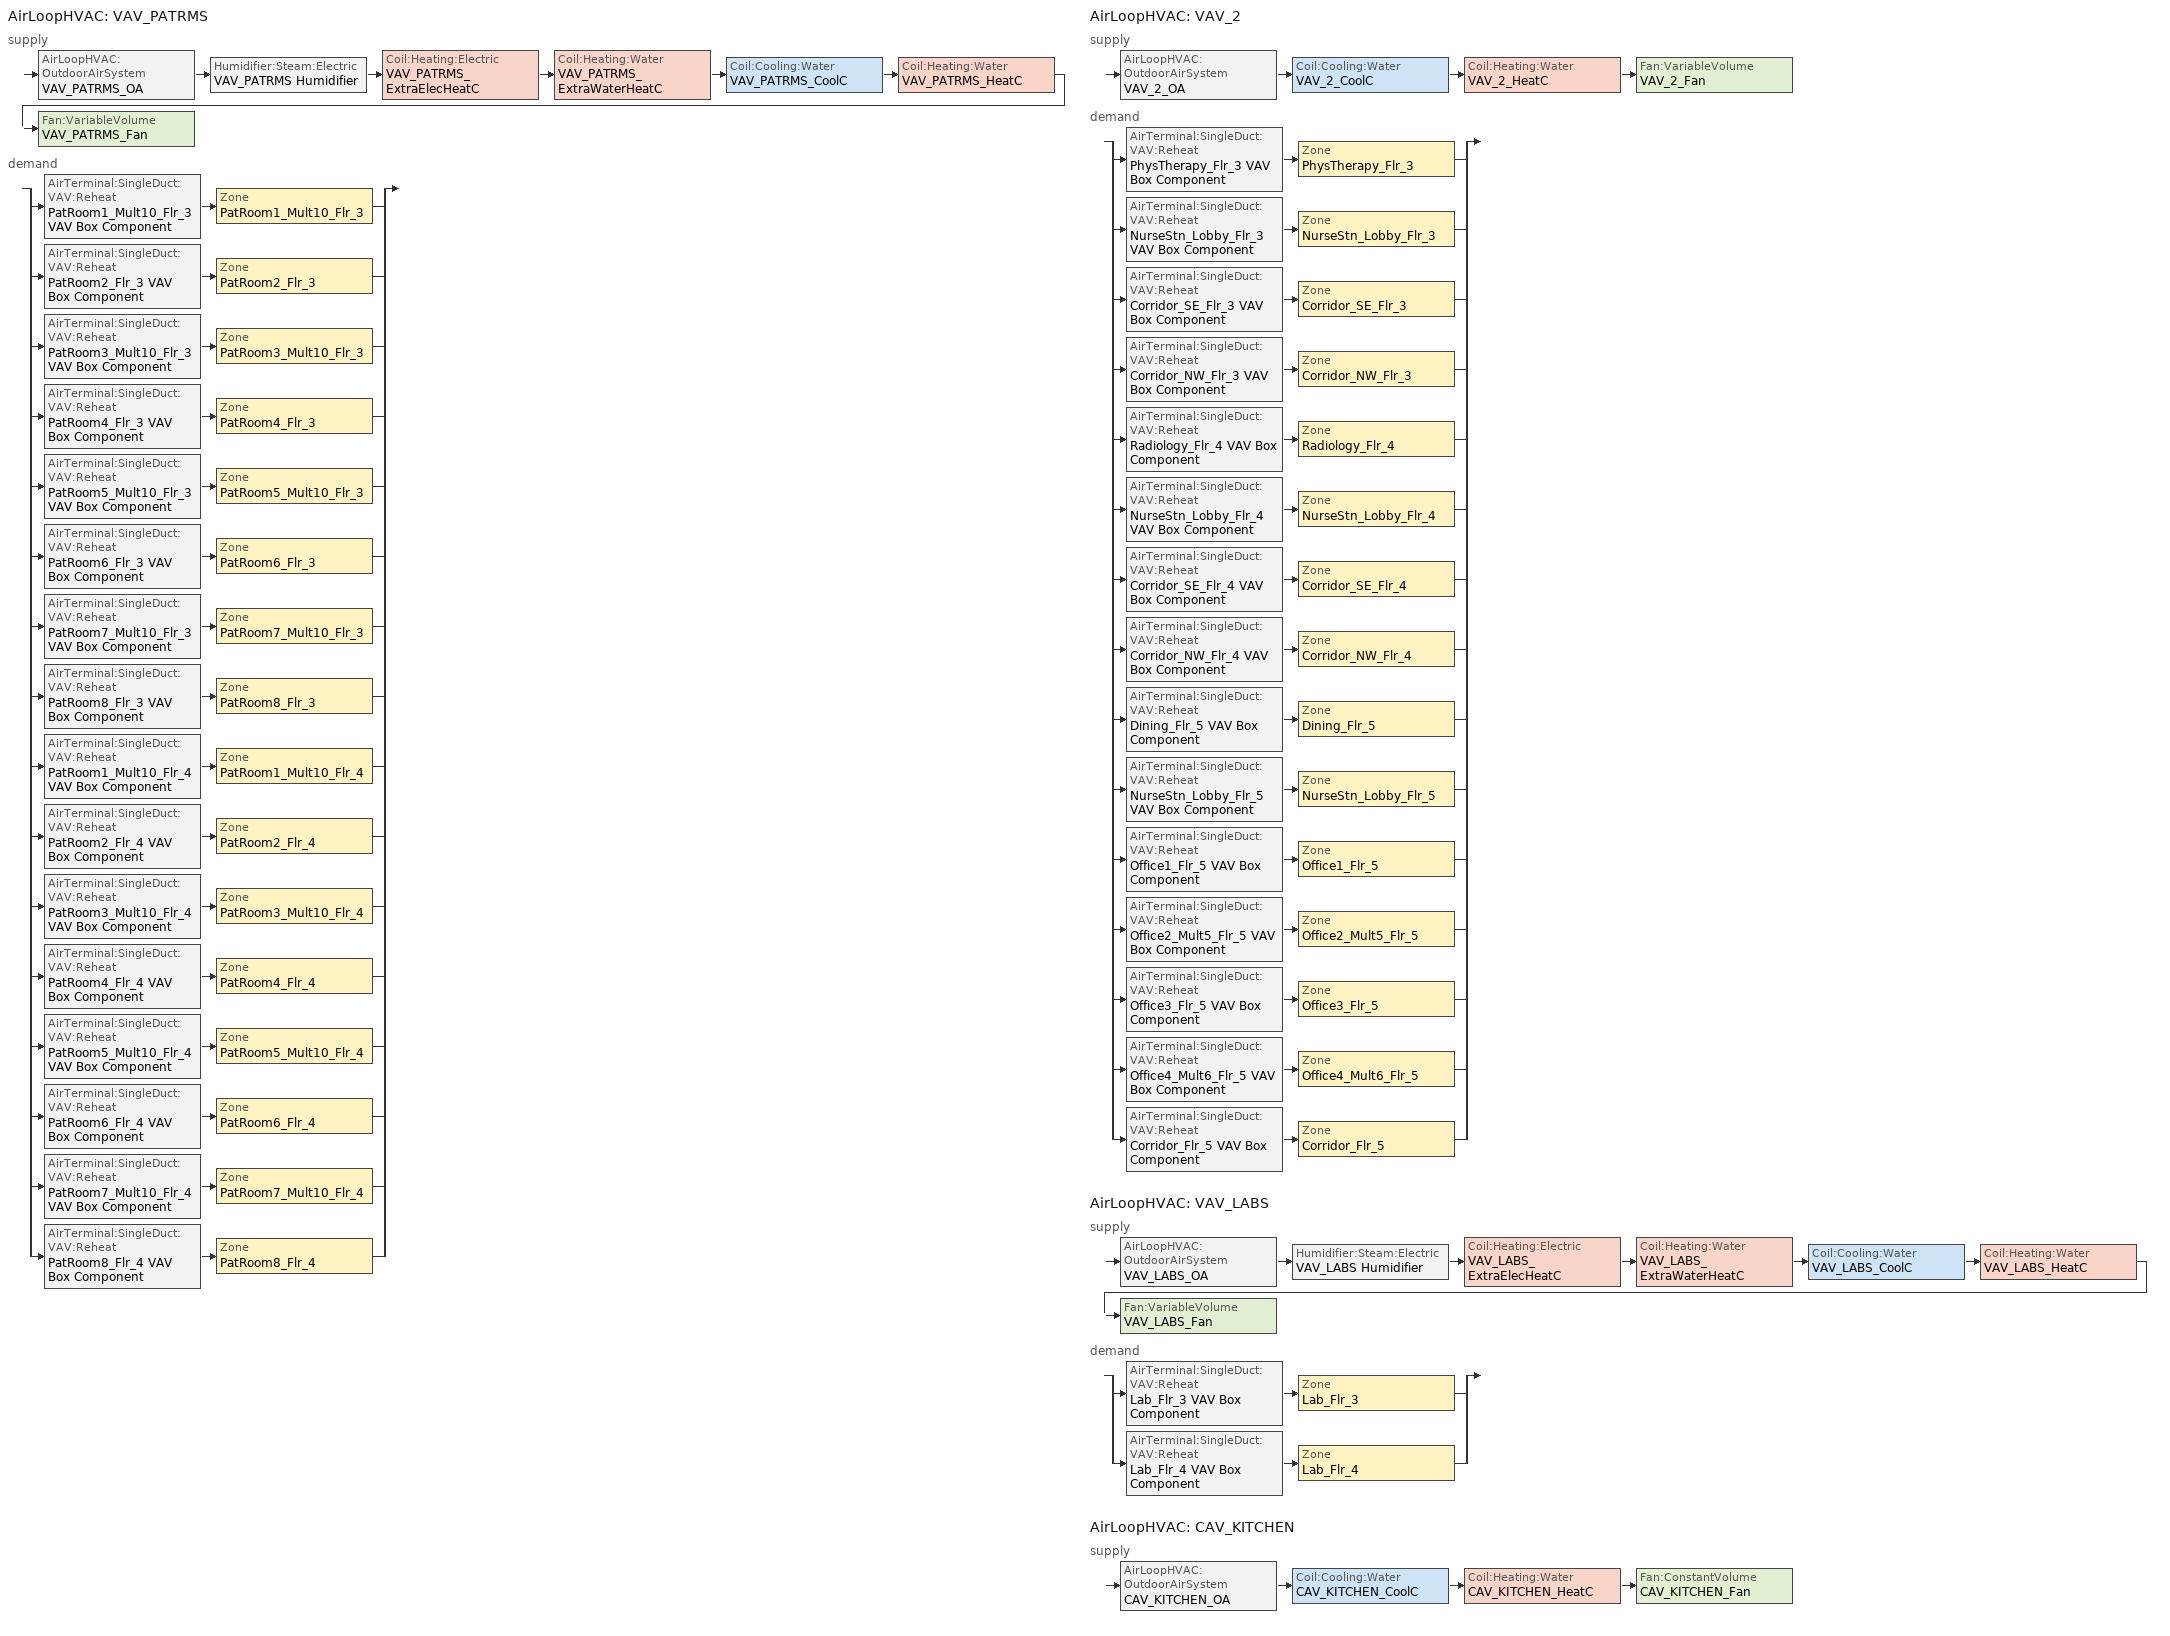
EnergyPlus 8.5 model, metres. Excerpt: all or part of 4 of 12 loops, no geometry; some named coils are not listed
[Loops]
AirLoopHVAC 'VAV_PATRMS'
 supply: AirLoopHVAC:OutdoorAirSystem 'VAV_PATRMS_OA' > Humidifier:Steam:Electric 'VAV_PATRMS Humidifier' > Coil:Heating:Electric 'VAV_PATRMS_ExtraElecHeatC' > Coil:Heating:Water 'VAV_PATRMS_ExtraWaterHeatC' > Coil:Cooling:Water 'VAV_PATRMS_CoolC' > Coil:Heating:Water 'VAV_PATRMS_HeatC' > Fan:VariableVolume 'VAV_PATRMS_Fan'
 demand: split
  | AirTerminal:SingleDuct:VAV:Reheat 'PatRoom1_Mult10_Flr_3 VAV Box Component' > Zone 'PatRoom1_Mult10_Flr_3'
  | AirTerminal:SingleDuct:VAV:Reheat 'PatRoom2_Flr_3 VAV Box Component' > Zone 'PatRoom2_Flr_3'
  | AirTerminal:SingleDuct:VAV:Reheat 'PatRoom3_Mult10_Flr_3 VAV Box Component' > Zone 'PatRoom3_Mult10_Flr_3'
  | AirTerminal:SingleDuct:VAV:Reheat 'PatRoom4_Flr_3 VAV Box Component' > Zone 'PatRoom4_Flr_3'
  | AirTerminal:SingleDuct:VAV:Reheat 'PatRoom5_Mult10_Flr_3 VAV Box Component' > Zone 'PatRoom5_Mult10_Flr_3'
  | AirTerminal:SingleDuct:VAV:Reheat 'PatRoom6_Flr_3 VAV Box Component' > Zone 'PatRoom6_Flr_3'
  | AirTerminal:SingleDuct:VAV:Reheat 'PatRoom7_Mult10_Flr_3 VAV Box Component' > Zone 'PatRoom7_Mult10_Flr_3'
  | AirTerminal:SingleDuct:VAV:Reheat 'PatRoom8_Flr_3 VAV Box Component' > Zone 'PatRoom8_Flr_3'
  | AirTerminal:SingleDuct:VAV:Reheat 'PatRoom1_Mult10_Flr_4 VAV Box Component' > Zone 'PatRoom1_Mult10_Flr_4'
  | AirTerminal:SingleDuct:VAV:Reheat 'PatRoom2_Flr_4 VAV Box Component' > Zone 'PatRoom2_Flr_4'
  | AirTerminal:SingleDuct:VAV:Reheat 'PatRoom3_Mult10_Flr_4 VAV Box Component' > Zone 'PatRoom3_Mult10_Flr_4'
  | AirTerminal:SingleDuct:VAV:Reheat 'PatRoom4_Flr_4 VAV Box Component' > Zone 'PatRoom4_Flr_4'
  | AirTerminal:SingleDuct:VAV:Reheat 'PatRoom5_Mult10_Flr_4 VAV Box Component' > Zone 'PatRoom5_Mult10_Flr_4'
  | AirTerminal:SingleDuct:VAV:Reheat 'PatRoom6_Flr_4 VAV Box Component' > Zone 'PatRoom6_Flr_4'
  | AirTerminal:SingleDuct:VAV:Reheat 'PatRoom7_Mult10_Flr_4 VAV Box Component' > Zone 'PatRoom7_Mult10_Flr_4'
  | AirTerminal:SingleDuct:VAV:Reheat 'PatRoom8_Flr_4 VAV Box Component' > Zone 'PatRoom8_Flr_4'
AirLoopHVAC 'VAV_2'
 supply: AirLoopHVAC:OutdoorAirSystem 'VAV_2_OA' > Coil:Cooling:Water 'VAV_2_CoolC' > Coil:Heating:Water 'VAV_2_HeatC' > Fan:VariableVolume 'VAV_2_Fan'
 demand: split
  | AirTerminal:SingleDuct:VAV:Reheat 'PhysTherapy_Flr_3 VAV Box Component' > Zone 'PhysTherapy_Flr_3'
  | AirTerminal:SingleDuct:VAV:Reheat 'NurseStn_Lobby_Flr_3 VAV Box Component' > Zone 'NurseStn_Lobby_Flr_3'
  | AirTerminal:SingleDuct:VAV:Reheat 'Corridor_SE_Flr_3 VAV Box Component' > Zone 'Corridor_SE_Flr_3'
  | AirTerminal:SingleDuct:VAV:Reheat 'Corridor_NW_Flr_3 VAV Box Component' > Zone 'Corridor_NW_Flr_3'
  | AirTerminal:SingleDuct:VAV:Reheat 'Radiology_Flr_4 VAV Box Component' > Zone 'Radiology_Flr_4'
  | AirTerminal:SingleDuct:VAV:Reheat 'NurseStn_Lobby_Flr_4 VAV Box Component' > Zone 'NurseStn_Lobby_Flr_4'
  | AirTerminal:SingleDuct:VAV:Reheat 'Corridor_SE_Flr_4 VAV Box Component' > Zone 'Corridor_SE_Flr_4'
  | AirTerminal:SingleDuct:VAV:Reheat 'Corridor_NW_Flr_4 VAV Box Component' > Zone 'Corridor_NW_Flr_4'
  | AirTerminal:SingleDuct:VAV:Reheat 'Dining_Flr_5 VAV Box Component' > Zone 'Dining_Flr_5'
  | AirTerminal:SingleDuct:VAV:Reheat 'NurseStn_Lobby_Flr_5 VAV Box Component' > Zone 'NurseStn_Lobby_Flr_5'
  | AirTerminal:SingleDuct:VAV:Reheat 'Office1_Flr_5 VAV Box Component' > Zone 'Office1_Flr_5'
  | AirTerminal:SingleDuct:VAV:Reheat 'Office2_Mult5_Flr_5 VAV Box Component' > Zone 'Office2_Mult5_Flr_5'
  | AirTerminal:SingleDuct:VAV:Reheat 'Office3_Flr_5 VAV Box Component' > Zone 'Office3_Flr_5'
  | AirTerminal:SingleDuct:VAV:Reheat 'Office4_Mult6_Flr_5 VAV Box Component' > Zone 'Office4_Mult6_Flr_5'
  | AirTerminal:SingleDuct:VAV:Reheat 'Corridor_Flr_5 VAV Box Component' > Zone 'Corridor_Flr_5'
AirLoopHVAC 'VAV_LABS'
 supply: AirLoopHVAC:OutdoorAirSystem 'VAV_LABS_OA' > Humidifier:Steam:Electric 'VAV_LABS Humidifier' > Coil:Heating:Electric 'VAV_LABS_ExtraElecHeatC' > Coil:Heating:Water 'VAV_LABS_ExtraWaterHeatC' > Coil:Cooling:Water 'VAV_LABS_CoolC' > Coil:Heating:Water 'VAV_LABS_HeatC' > Fan:VariableVolume 'VAV_LABS_Fan'
 demand: split
  | AirTerminal:SingleDuct:VAV:Reheat 'Lab_Flr_3 VAV Box Component' > Zone 'Lab_Flr_3'
  | AirTerminal:SingleDuct:VAV:Reheat 'Lab_Flr_4 VAV Box Component' > Zone 'Lab_Flr_4'
AirLoopHVAC 'CAV_KITCHEN'
 supply: AirLoopHVAC:OutdoorAirSystem 'CAV_KITCHEN_OA' > Coil:Cooling:Water 'CAV_KITCHEN_CoolC' > Coil:Heating:Water 'CAV_KITCHEN_HeatC' > Fan:ConstantVolume 'CAV_KITCHEN_Fan'
[DesignSpecification:OutdoorAir]
Name | Outdoor Air Method | Outdoor Air Flow per Zone Floor Area {m3/s-m2} | Outdoor Air Flow per Zone {m3/s} | Outdoor Air Flow per Person {m3/s-person}
SZ DSOA PatRoom1_Mult10_Flr_3; SZ DSOA PatRoom2_Flr_3; SZ DSOA PatRoom3_Mult10_Flr_3; SZ DSOA PatRoom4_Flr_3; SZ DSOA PatRoom5_Mult10_Flr_3; SZ DSOA PatRoom6_Flr_3; SZ DSOA PatRoom7_Mult10_Flr_3; SZ DSOA PatRoom8_Flr_3; SZ DSOA PatRoom1_Mult10_Flr_4; SZ DSOA PatRoom2_Flr_4; SZ DSOA PatRoom3_Mult10_Flr_4; SZ DSOA PatRoom4_Flr_4; SZ DSOA PatRoom5_Mult10_Flr_4; SZ DSOA PatRoom6_Flr_4; SZ DSOA PatRoom7_Mult10_Flr_4; SZ DSOA PatRoom8_Flr_4 | Flow/Area | 0.00237024 | 0
SZ DSOA PhysTherapy_Flr_3; SZ DSOA Radiology_Flr_4 | Flow/Area | 0.000380976 | 0
SZ DSOA NurseStn_Lobby_Flr_3; SZ DSOA NurseStn_Lobby_Flr_4; SZ DSOA NurseStn_Lobby_Flr_5 | Flow/Area | 0.000101594 | 0
SZ DSOA Lab_Flr_3; SZ DSOA Lab_Flr_4 | Flow/Area | 0.000507968 | 0
SZ DSOA Corridor_SE_Flr_3; SZ DSOA Corridor_NW_Flr_3; SZ DSOA Corridor_SE_Flr_4; SZ DSOA Corridor_NW_Flr_4; SZ DSOA Corridor_Flr_5 | Flow/Area | 0.000253984 | 0
SZ DSOA Dining_Flr_5 | Flow/Area | 0.00101594 | 0
SZ DSOA Office1_Flr_5; SZ DSOA Office2_Mult5_Flr_5; SZ DSOA Office3_Flr_5; SZ DSOA Office4_Mult6_Flr_5 | Flow/Area | 0.000711155 | 0
CM DSOA Phystherapy_Flr_3; CM DSOA Radiology_Flr_4 | Sum | 0.000380976 |  | 1e-08
CM DSOA Nursestn_Lobby_Flr_3; CM DSOA Nursestn_Lobby_Flr_4; CM DSOA Nursestn_Lobby_Flr_5 | Sum | 0.000101594 |  | 1e-08
CM DSOA Corridor_Se_Flr_3; CM DSOA Corridor_Nw_Flr_3; CM DSOA Corridor_Se_Flr_4; CM DSOA Corridor_Nw_Flr_4; CM DSOA Corridor_Flr_5 | Sum | 0.000253984 |  | 1e-08
CM DSOA Dining_Flr_5 | Sum | 0.00101594 |  | 1e-08
CM DSOA Office1_Flr_5; CM DSOA Office2_Mult5_Flr_5; CM DSOA Office3_Flr_5; CM DSOA Office4_Mult6_Flr_5 | Sum | 0.000711155 |  | 1e-08
[DesignSpecification:ZoneAirDistribution] Zone Air Distribution Effectiveness in Cooling Mode=1; Zone Air Distribution Effectiveness in Heating Mode=1
CM DSZAD Phystherapy_Flr_3; CM DSZAD Nursestn_Lobby_Flr_3; CM DSZAD Corridor_Se_Flr_3; CM DSZAD Corridor_Nw_Flr_3; CM DSZAD Radiology_Flr_4; CM DSZAD Nursestn_Lobby_Flr_4; CM DSZAD Corridor_Se_Flr_4; CM DSZAD Corridor_Nw_Flr_4; CM DSZAD Dining_Flr_5; CM DSZAD Nursestn_Lobby_Flr_5; CM DSZAD Office1_Flr_5; CM DSZAD Office2_Mult5_Flr_5; CM DSZAD Office3_Flr_5; CM DSZAD Office4_Mult6_Flr_5; CM DSZAD Corridor_Flr_5
[Sizing:Zone] Zone Cooling Design Supply Air Temperature Input Method=SupplyAirTemperature; Zone Cooling Design Supply Air Temperature {C}=12.8; Zone Heating Design Supply Air Temperature Input Method=SupplyAirTemperature; Zone Heating Design Supply Air Temperature {C}=40; Zone Cooling Design Supply Air Humidity Ratio {kgWater/kgDryAir}=0.0085; Zone Heating Design Supply Air Humidity Ratio {kgWater/kgDryAir}=0.008; Zone Heating Sizing Factor=0; Zone Cooling Sizing Factor=0; Cooling Design Air Flow Rate {m3/s}=0; Cooling Minimum Air Flow {m3/s}=0; Cooling Minimum Air Flow Fraction=0; Heating Design Air Flow Method=DesignDay; Heating Design Air Flow Rate {m3/s}=0
Name | Design Specification Outdoor Air Object | Cooling Design Air Flow Method | Cooling Minimum Air Flow per Zone Floor Area {m3/s-m2}
PatRoom1_Mult10_Flr_3 | SZ DSOA PatRoom1_Mult10_Flr_3 | DesignDayWithLimit | 0.00711111
PatRoom2_Flr_3 | SZ DSOA PatRoom2_Flr_3 | DesignDayWithLimit | 0.00711111
PatRoom3_Mult10_Flr_3 | SZ DSOA PatRoom3_Mult10_Flr_3 | DesignDayWithLimit | 0.00711111
PatRoom4_Flr_3 | SZ DSOA PatRoom4_Flr_3 | DesignDayWithLimit | 0.00711111
PatRoom5_Mult10_Flr_3 | SZ DSOA PatRoom5_Mult10_Flr_3 | DesignDayWithLimit | 0.00711111
PhysTherapy_Flr_3 | SZ DSOA PhysTherapy_Flr_3 | DesignDay
PatRoom6_Flr_3 | SZ DSOA PatRoom6_Flr_3 | DesignDayWithLimit | 0.00711111
PatRoom7_Mult10_Flr_3 | SZ DSOA PatRoom7_Mult10_Flr_3 | DesignDayWithLimit | 0.00711111
PatRoom8_Flr_3 | SZ DSOA PatRoom8_Flr_3 | DesignDayWithLimit | 0.00711111
NurseStn_Lobby_Flr_3 | SZ DSOA NurseStn_Lobby_Flr_3 | DesignDay
Lab_Flr_3 | SZ DSOA Lab_Flr_3 | DesignDay
Corridor_SE_Flr_3 | SZ DSOA Corridor_SE_Flr_3 | DesignDay
Corridor_NW_Flr_3 | SZ DSOA Corridor_NW_Flr_3 | DesignDay
PatRoom1_Mult10_Flr_4 | SZ DSOA PatRoom1_Mult10_Flr_4 | DesignDayWithLimit | 0.00711111
PatRoom2_Flr_4 | SZ DSOA PatRoom2_Flr_4 | DesignDayWithLimit | 0.00711111
PatRoom3_Mult10_Flr_4 | SZ DSOA PatRoom3_Mult10_Flr_4 | DesignDayWithLimit | 0.00711111
PatRoom4_Flr_4 | SZ DSOA PatRoom4_Flr_4 | DesignDayWithLimit | 0.00711111
PatRoom5_Mult10_Flr_4 | SZ DSOA PatRoom5_Mult10_Flr_4 | DesignDayWithLimit | 0.00711111
Radiology_Flr_4 | SZ DSOA Radiology_Flr_4 | DesignDay
PatRoom6_Flr_4 | SZ DSOA PatRoom6_Flr_4 | DesignDayWithLimit | 0.00711111
PatRoom7_Mult10_Flr_4 | SZ DSOA PatRoom7_Mult10_Flr_4 | DesignDayWithLimit | 0.00711111
PatRoom8_Flr_4 | SZ DSOA PatRoom8_Flr_4 | DesignDayWithLimit | 0.00711111
NurseStn_Lobby_Flr_4 | SZ DSOA NurseStn_Lobby_Flr_4 | DesignDay
Lab_Flr_4 | SZ DSOA Lab_Flr_4 | DesignDay
Corridor_SE_Flr_4 | SZ DSOA Corridor_SE_Flr_4 | DesignDay
Corridor_NW_Flr_4 | SZ DSOA Corridor_NW_Flr_4 | DesignDay
Dining_Flr_5 | SZ DSOA Dining_Flr_5 | DesignDay
NurseStn_Lobby_Flr_5 | SZ DSOA NurseStn_Lobby_Flr_5 | DesignDay
Office1_Flr_5 | SZ DSOA Office1_Flr_5 | DesignDay
Office2_Mult5_Flr_5 | SZ DSOA Office2_Mult5_Flr_5 | DesignDay
Office3_Flr_5 | SZ DSOA Office3_Flr_5 | DesignDay
Office4_Mult6_Flr_5 | SZ DSOA Office4_Mult6_Flr_5 | DesignDay
Corridor_Flr_5 | SZ DSOA Corridor_Flr_5 | DesignDay
[Sizing:System] Type of Load to Size On=Sensible; Preheat Design Temperature {C}=7; Preheat Design Humidity Ratio {kgWater/kgDryAir}=0.008; Precool Design Temperature {C}=12.8; Precool Design Humidity Ratio {kgWater/kgDryAir}=0.008; Central Cooling Design Supply Air Temperature {C}=12.8; 100% Outdoor Air in Cooling=No; 100% Outdoor Air in Heating=No; Central Cooling Design Supply Air Humidity Ratio {kgWater/kgDryAir}=0.0085; Central Heating Design Supply Air Humidity Ratio {kgWater/kgDryAir}=0.008; Cooling Supply Air Flow Rate Method=DesignDay; Cooling Supply Air Flow Rate {m3/s}=0; Heating Supply Air Flow Rate Method=DesignDay; Heating Supply Air Flow Rate {m3/s}=0; System Outdoor Air Method=ZoneSum
Name | Design Outdoor Air Flow Rate {m3/s} | Central Heating Maximum System Air Flow Ratio | Central Heating Design Supply Air Temperature {C} | Type of Zone Sum to Use
VAV_PATRMS; VAV_LABS | AUTOSIZE | 1 | 12.8 | NonCoincident
VAV_2 | 4.13126 | 0.3 | 16.7 | Coincident
CAV_KITCHEN | 3.77558 | 1 | 12.8 | NonCoincident
[ZoneControl:Thermostat] Control Type Schedule=Dual Zone Control Type Sched
Name | Zone or ZoneList | Control 1
PatRoom1_Mult10_Flr_3 Thermostat | PatRoom1_Mult10_Flr_3 | PatRoom1_Mult10_Flr_3 DualSPSched
PatRoom2_Flr_3 Thermostat | PatRoom2_Flr_3 | PatRoom2_Flr_3 DualSPSched
PatRoom3_Mult10_Flr_3 Thermostat | PatRoom3_Mult10_Flr_3 | PatRoom3_Mult10_Flr_3 DualSPSched
PatRoom4_Flr_3 Thermostat | PatRoom4_Flr_3 | PatRoom4_Flr_3 DualSPSched
PatRoom5_Mult10_Flr_3 Thermostat | PatRoom5_Mult10_Flr_3 | PatRoom5_Mult10_Flr_3 DualSPSched
PhysTherapy_Flr_3 Thermostat | PhysTherapy_Flr_3 | PhysTherapy_Flr_3 DualSPSched
PatRoom6_Flr_3 Thermostat | PatRoom6_Flr_3 | PatRoom6_Flr_3 DualSPSched
PatRoom7_Mult10_Flr_3 Thermostat | PatRoom7_Mult10_Flr_3 | PatRoom7_Mult10_Flr_3 DualSPSched
PatRoom8_Flr_3 Thermostat | PatRoom8_Flr_3 | PatRoom8_Flr_3 DualSPSched
NurseStn_Lobby_Flr_3 Thermostat | NurseStn_Lobby_Flr_3 | NurseStn_Lobby_Flr_3 DualSPSched
Lab_Flr_3 Thermostat | Lab_Flr_3 | Lab_Flr_3 DualSPSched
Corridor_SE_Flr_3 Thermostat | Corridor_SE_Flr_3 | Corridor_SE_Flr_3 DualSPSched
Corridor_NW_Flr_3 Thermostat | Corridor_NW_Flr_3 | Corridor_NW_Flr_3 DualSPSched
PatRoom1_Mult10_Flr_4 Thermostat | PatRoom1_Mult10_Flr_4 | PatRoom1_Mult10_Flr_4 DualSPSched
PatRoom2_Flr_4 Thermostat | PatRoom2_Flr_4 | PatRoom2_Flr_4 DualSPSched
PatRoom3_Mult10_Flr_4 Thermostat | PatRoom3_Mult10_Flr_4 | PatRoom3_Mult10_Flr_4 DualSPSched
PatRoom4_Flr_4 Thermostat | PatRoom4_Flr_4 | PatRoom4_Flr_4 DualSPSched
PatRoom5_Mult10_Flr_4 Thermostat | PatRoom5_Mult10_Flr_4 | PatRoom5_Mult10_Flr_4 DualSPSched
Radiology_Flr_4 Thermostat | Radiology_Flr_4 | Radiology_Flr_4 DualSPSched
PatRoom6_Flr_4 Thermostat | PatRoom6_Flr_4 | PatRoom6_Flr_4 DualSPSched
PatRoom7_Mult10_Flr_4 Thermostat | PatRoom7_Mult10_Flr_4 | PatRoom7_Mult10_Flr_4 DualSPSched
PatRoom8_Flr_4 Thermostat | PatRoom8_Flr_4 | PatRoom8_Flr_4 DualSPSched
NurseStn_Lobby_Flr_4 Thermostat | NurseStn_Lobby_Flr_4 | NurseStn_Lobby_Flr_4 DualSPSched
Lab_Flr_4 Thermostat | Lab_Flr_4 | Lab_Flr_4 DualSPSched
Corridor_SE_Flr_4 Thermostat | Corridor_SE_Flr_4 | Corridor_SE_Flr_4 DualSPSched
Corridor_NW_Flr_4 Thermostat | Corridor_NW_Flr_4 | Corridor_NW_Flr_4 DualSPSched
Dining_Flr_5 Thermostat | Dining_Flr_5 | Dining_Flr_5 DualSPSched
NurseStn_Lobby_Flr_5 Thermostat | NurseStn_Lobby_Flr_5 | NurseStn_Lobby_Flr_5 DualSPSched
Office1_Flr_5 Thermostat | Office1_Flr_5 | Office1_Flr_5 DualSPSched
Office2_Mult5_Flr_5 Thermostat | Office2_Mult5_Flr_5 | Office2_Mult5_Flr_5 DualSPSched
Office3_Flr_5 Thermostat | Office3_Flr_5 | Office3_Flr_5 DualSPSched
Office4_Mult6_Flr_5 Thermostat | Office4_Mult6_Flr_5 | Office4_Mult6_Flr_5 DualSPSched
Corridor_Flr_5 Thermostat | Corridor_Flr_5 | Corridor_Flr_5 DualSPSched
[ThermostatSetpoint:DualSetpoint] Heating Setpoint Temperature Schedule=HTGSETP_SCH; Cooling Setpoint Temperature Schedule=CLGSETP_SCH
PatRoom1_Mult10_Flr_3 DualSPSched; PatRoom2_Flr_3 DualSPSched; PatRoom3_Mult10_Flr_3 DualSPSched; PatRoom4_Flr_3 DualSPSched; PatRoom5_Mult10_Flr_3 DualSPSched; PhysTherapy_Flr_3 DualSPSched; PatRoom6_Flr_3 DualSPSched; PatRoom7_Mult10_Flr_3 DualSPSched; PatRoom8_Flr_3 DualSPSched; NurseStn_Lobby_Flr_3 DualSPSched; Lab_Flr_3 DualSPSched; Corridor_SE_Flr_3 DualSPSched; Corridor_NW_Flr_3 DualSPSched; PatRoom1_Mult10_Flr_4 DualSPSched; PatRoom2_Flr_4 DualSPSched; PatRoom3_Mult10_Flr_4 DualSPSched; PatRoom4_Flr_4 DualSPSched; PatRoom5_Mult10_Flr_4 DualSPSched; Radiology_Flr_4 DualSPSched; PatRoom6_Flr_4 DualSPSched; PatRoom7_Mult10_Flr_4 DualSPSched; PatRoom8_Flr_4 DualSPSched; NurseStn_Lobby_Flr_4 DualSPSched; Lab_Flr_4 DualSPSched; Corridor_SE_Flr_4 DualSPSched; Corridor_NW_Flr_4 DualSPSched; Dining_Flr_5 DualSPSched; NurseStn_Lobby_Flr_5 DualSPSched; Office1_Flr_5 DualSPSched; Office2_Mult5_Flr_5 DualSPSched; Office3_Flr_5 DualSPSched; Office4_Mult6_Flr_5 DualSPSched; Corridor_Flr_5 DualSPSched
[AirTerminal:SingleDuct:VAV:Reheat] Availability Schedule=ALWAYS_ON; Maximum Air Flow Rate {m3/s}=AUTOSIZE; Zone Minimum Air Flow Input Method=Constant; Maximum Hot Water or Steam Flow Rate {m3/s}=AUTOSIZE; Minimum Hot Water or Steam Flow Rate {m3/s}=0; Convergence Tolerance=0.001; Damper Heating Action=normal; Maximum Flow Fraction During Reheat=0.5; Maximum Reheat Air Temperature {C}=40
Name | Constant Minimum Air Flow Fraction | Reheat Coil
PatRoom1_Mult10_Flr_3 VAV Box Component | 1 | PatRoom1_Mult10_Flr_3 VAV Box Reheat Coil
PatRoom2_Flr_3 VAV Box Component | 1 | PatRoom2_Flr_3 VAV Box Reheat Coil
PatRoom3_Mult10_Flr_3 VAV Box Component | 1 | PatRoom3_Mult10_Flr_3 VAV Box Reheat Coil
PatRoom4_Flr_3 VAV Box Component | 1 | PatRoom4_Flr_3 VAV Box Reheat Coil
PatRoom5_Mult10_Flr_3 VAV Box Component | 1 | PatRoom5_Mult10_Flr_3 VAV Box Reheat Coil
PatRoom6_Flr_3 VAV Box Component | 1 | PatRoom6_Flr_3 VAV Box Reheat Coil
PatRoom7_Mult10_Flr_3 VAV Box Component | 1 | PatRoom7_Mult10_Flr_3 VAV Box Reheat Coil
PatRoom8_Flr_3 VAV Box Component | 1 | PatRoom8_Flr_3 VAV Box Reheat Coil
Lab_Flr_3 VAV Box Component | 1 | Lab_Flr_3 VAV Box Reheat Coil
PatRoom1_Mult10_Flr_4 VAV Box Component | 1 | PatRoom1_Mult10_Flr_4 VAV Box Reheat Coil
PatRoom2_Flr_4 VAV Box Component | 1 | PatRoom2_Flr_4 VAV Box Reheat Coil
PatRoom3_Mult10_Flr_4 VAV Box Component | 1 | PatRoom3_Mult10_Flr_4 VAV Box Reheat Coil
PatRoom4_Flr_4 VAV Box Component | 1 | PatRoom4_Flr_4 VAV Box Reheat Coil
PatRoom5_Mult10_Flr_4 VAV Box Component | 1 | PatRoom5_Mult10_Flr_4 VAV Box Reheat Coil
PatRoom6_Flr_4 VAV Box Component | 1 | PatRoom6_Flr_4 VAV Box Reheat Coil
PatRoom7_Mult10_Flr_4 VAV Box Component | 1 | PatRoom7_Mult10_Flr_4 VAV Box Reheat Coil
PatRoom8_Flr_4 VAV Box Component | 1 | PatRoom8_Flr_4 VAV Box Reheat Coil
Lab_Flr_4 VAV Box Component | 1 | Lab_Flr_4 VAV Box Reheat Coil
PhysTherapy_Flr_3 VAV Box Component | 0.34085 | PhysTherapy_Flr_3 VAV Box Reheat Coil
NurseStn_Lobby_Flr_3 VAV Box Component | 0.3 | NurseStn_Lobby_Flr_3 VAV Box Reheat Coil
Corridor_SE_Flr_3 VAV Box Component | 0.482677 | Corridor_SE_Flr_3 VAV Box Reheat Coil
Corridor_NW_Flr_3 VAV Box Component | 0.373715 | Corridor_NW_Flr_3 VAV Box Reheat Coil
Radiology_Flr_4 VAV Box Component | 0.3 | Radiology_Flr_4 VAV Box Reheat Coil
NurseStn_Lobby_Flr_4 VAV Box Component | 0.3 | NurseStn_Lobby_Flr_4 VAV Box Reheat Coil
Corridor_SE_Flr_4 VAV Box Component | 0.441752 | Corridor_SE_Flr_4 VAV Box Reheat Coil
Corridor_NW_Flr_4 VAV Box Component | 0.350653 | Corridor_NW_Flr_4 VAV Box Reheat Coil
Dining_Flr_5 VAV Box Component | 0.50372 | Dining_Flr_5 VAV Box Reheat Coil
NurseStn_Lobby_Flr_5 VAV Box Component | 0.3 | NurseStn_Lobby_Flr_5 VAV Box Reheat Coil
Office1_Flr_5 VAV Box Component | 0.3 | Office1_Flr_5 VAV Box Reheat Coil
Office2_Mult5_Flr_5 VAV Box Component | 0.3 | Office2_Mult5_Flr_5 VAV Box Reheat Coil
Office3_Flr_5 VAV Box Component | 0.3 | Office3_Flr_5 VAV Box Reheat Coil
Office4_Mult6_Flr_5 VAV Box Component | 0.343581 | Office4_Mult6_Flr_5 VAV Box Reheat Coil
Corridor_Flr_5 VAV Box Component | 0.3 | Corridor_Flr_5 VAV Box Reheat Coil
[Zone equipment]
PatRoom1_Mult10_Flr_3: PatRoom1_Mult10_Flr_3 VAV Box Component
PatRoom2_Flr_3: PatRoom2_Flr_3 VAV Box Component
PatRoom3_Mult10_Flr_3: PatRoom3_Mult10_Flr_3 VAV Box Component
PatRoom4_Flr_3: PatRoom4_Flr_3 VAV Box Component
PatRoom5_Mult10_Flr_3: PatRoom5_Mult10_Flr_3 VAV Box Component
PhysTherapy_Flr_3: PhysTherapy_Flr_3 VAV Box Component
PatRoom6_Flr_3: PatRoom6_Flr_3 VAV Box Component
PatRoom7_Mult10_Flr_3: PatRoom7_Mult10_Flr_3 VAV Box Component
PatRoom8_Flr_3: PatRoom8_Flr_3 VAV Box Component
NurseStn_Lobby_Flr_3: NurseStn_Lobby_Flr_3 VAV Box Component
Lab_Flr_3: Lab_Flr_3 VAV Box Component
Corridor_SE_Flr_3: Corridor_SE_Flr_3 VAV Box Component
Corridor_NW_Flr_3: Corridor_NW_Flr_3 VAV Box Component
PatRoom1_Mult10_Flr_4: PatRoom1_Mult10_Flr_4 VAV Box Component
PatRoom2_Flr_4: PatRoom2_Flr_4 VAV Box Component
PatRoom3_Mult10_Flr_4: PatRoom3_Mult10_Flr_4 VAV Box Component
PatRoom4_Flr_4: PatRoom4_Flr_4 VAV Box Component
PatRoom5_Mult10_Flr_4: PatRoom5_Mult10_Flr_4 VAV Box Component
Radiology_Flr_4: Radiology_Flr_4 VAV Box Component
PatRoom6_Flr_4: PatRoom6_Flr_4 VAV Box Component
PatRoom7_Mult10_Flr_4: PatRoom7_Mult10_Flr_4 VAV Box Component
PatRoom8_Flr_4: PatRoom8_Flr_4 VAV Box Component
NurseStn_Lobby_Flr_4: NurseStn_Lobby_Flr_4 VAV Box Component
Lab_Flr_4: Lab_Flr_4 VAV Box Component
Corridor_SE_Flr_4: Corridor_SE_Flr_4 VAV Box Component
Corridor_NW_Flr_4: Corridor_NW_Flr_4 VAV Box Component
Dining_Flr_5: Dining_Flr_5 VAV Box Component
NurseStn_Lobby_Flr_5: NurseStn_Lobby_Flr_5 VAV Box Component
Office1_Flr_5: Office1_Flr_5 VAV Box Component
Office2_Mult5_Flr_5: Office2_Mult5_Flr_5 VAV Box Component
Office3_Flr_5: Office3_Flr_5 VAV Box Component
Office4_Mult6_Flr_5: Office4_Mult6_Flr_5 VAV Box Component
Corridor_Flr_5: Corridor_Flr_5 VAV Box Component
[Fan:ConstantVolume]
CAV_KITCHEN_Fan: Availability Schedule=HVACOperationSchd; Fan Total Efficiency=0.6045; Pressure Rise {Pa}=1018.41; Maximum Flow Rate {m3/s}=AUTOSIZE; Motor Efficiency=0.93; Motor In Airstream Fraction=1
[Fan:VariableVolume] Availability Schedule=HVACOperationSchd; Maximum Flow Rate {m3/s}=AUTOSIZE; Motor In Airstream Fraction=1; Fan Power Coefficient 5=0
Name | Fan Total Efficiency | Pressure Rise {Pa} | Fan Power Minimum Flow Rate Input Method | Fan Power Minimum Flow Fraction | Motor Efficiency | Fan Power Coefficient 1 | Fan Power Coefficient 2 | Fan Power Coefficient 3 | Fan Power Coefficient 4 | Fan Power Minimum Air Flow Rate {m3/s}
VAV_2_Fan | 0.61165 | 1389.42 | Fraction | 0.25 | 0.941 | 0.0408 | 0.088 | -0.0729 | 0.9437
VAV_PATRMS_Fan | 0.6045 | 1389.42 | FixedFlowRate |  | 0.93 | 0.0408 | 0.088 | -0.0729 | 0.9437 | 0
VAV_LABS_Fan | 0.58175 | 1573.68 | Fraction | 0.25 | 0.895 | 0.189848 | 0.31447 | 0.495682 | 0
[Coil:Cooling:Water] Availability Schedule=ALWAYS_ON; Design Water Flow Rate {m3/s}=AUTOSIZE; Design Air Flow Rate {m3/s}=AUTOSIZE; Design Inlet Water Temperature {C}=AUTOSIZE; Design Inlet Air Temperature {C}=AUTOSIZE; Design Outlet Air Temperature {C}=AUTOSIZE; Design Inlet Air Humidity Ratio {kgWater/kgDryAir}=AUTOSIZE; Design Outlet Air Humidity Ratio {kgWater/kgDryAir}=AUTOSIZE; Type of Analysis=SimpleAnalysis; Heat Exchanger Configuration=CrossFlow
VAV_PATRMS_CoolC; VAV_2_CoolC; VAV_LABS_CoolC; CAV_KITCHEN_CoolC
[Coil:Heating:Water] Rated Inlet Water Temperature {C}=82.2; Rated Outlet Water Temperature {C}=71.1
Name | Availability Schedule | Performance Input Method | Rated Capacity {W} | Rated Inlet Air Temperature {C} | Rated Outlet Air Temperature {C} | Rated Ratio for Air and Water Convection | U-Factor Times Area Value {W/K} | Maximum Water Flow Rate {m3/s}
VAV_PATRMS_ExtraWaterHeatC | Patrms_ExtraWaterHeatC_Sch | NominalCapacity | autosize | 16.6 | 32.2 | 0.5
VAV_LABS_ExtraWaterHeatC | Labs_ExtraWaterHeatC_Sch | NominalCapacity | autosize | 16.6 | 32.2 | 0.5
VAV_PATRMS_HeatC; VAV_2_HeatC; VAV_LABS_HeatC; CAV_KITCHEN_HeatC | ALWAYS_ON | UFactorTimesAreaAndDesignWaterFlowRate | AUTOSIZE | 12.8 | 40 |  | AUTOSIZE | AUTOSIZE
[Coil:Heating:Electric] Efficiency=1; Nominal Capacity {W}=10000000
Name | Availability Schedule
VAV_PATRMS_ExtraElecHeatC | Patrms_ExtraElecHeatC_Sch
VAV_LABS_ExtraElecHeatC | Labs_ExtraElecHeatC_Sch
[Humidifier:Steam:Electric] Availability Schedule=ALWAYS_ON; Rated Capacity {m3/s}=3.72E-5; Rated Power {W}=100000; Rated Fan Power {W}=0; Standby Power {W}=0
VAV_PATRMS Humidifier; VAV_LABS Humidifier
[Controller:WaterCoil] Actuator Variable=Flow; Maximum Actuated Flow {m3/s}=AUTOSIZE; Minimum Actuated Flow {m3/s}=0
Name | Control Variable | Action | Controller Convergence Tolerance {deltaC}
VAV_PATRMS_ExtraWaterHeatC_Controller; VAV_LABS_ExtraWaterHeatC_Controller; VAV_PATRMS_HeatC_Controller; VAV_2_HeatC_Controller; VAV_LABS_HeatC_Controller; CAV_KITCHEN_HeatC_Controller | Temperature | Normal | 0.0001
VAV_PATRMS_CoolC_Controller; VAV_LABS_CoolC_Controller | TemperatureAndHumidityRatio | Reverse
VAV_2_CoolC_Controller; CAV_KITCHEN_CoolC_Controller | Temperature | Reverse
[Controller:OutdoorAir] Minimum Outdoor Air Flow Rate {m3/s}=AUTOSIZE; Maximum Outdoor Air Flow Rate {m3/s}=AUTOSIZE; Economizer Control Action Type=ModulateFlow; Lockout Type=NoLockout; Minimum Limit Type=FixedMinimum
Name | Economizer Control Type | Minimum Outdoor Air Schedule | Minimum Fraction of Outdoor Air Schedule | Economizer Maximum Limit Dry-Bulb Temperature {C}
VAV_PATRMS_OA_Controller | NoEconomizer | MinOA_Sched | VAV_PATRMS_OAminOAFracSchedule
VAV_2_OA_Controller | DifferentialDryBulb | MinOA_Sched | BLDG_OA_FRAC_SCH | 12.7778
VAV_LABS_OA_Controller | NoEconomizer | MinOA_Sched | VAV_LABS_OAminOAFracSchedule
CAV_KITCHEN_OA_Controller | DifferentialDryBulb | Kitchen_Exhaust_SCH |  | 12.7778
[Controller:MechanicalVentilation]
VAV_2_DCV: Availability Schedule=BLDG_OA_FRAC_SCH; Demand Controlled Ventilation=Yes; System Outdoor Air Method=VentilationRateProcedure; Zone 1=PhysTherapy_Flr_3; Design Specification Outdoor Air Object Name 1=CM DSOA Phystherapy_Flr_3; Design Specification Zone Air Distribution Object Name 1=CM DSZAD Phystherapy_Flr_3; Zone 2=NurseStn_Lobby_Flr_3; Design Specification Outdoor Air Object Name 2=CM DSOA Nursestn_Lobby_Flr_3; Design Specification Zone Air Distribution Object Name 2=CM DSZAD Nursestn_Lobby_Flr_3; Zone 3=Corridor_SE_Flr_3; Design Specification Outdoor Air Object Name 3=CM DSOA Corridor_Se_Flr_3; Design Specification Zone Air Distribution Object Name 3=CM DSZAD Corridor_Se_Flr_3; Zone 4=Corridor_NW_Flr_3; Design Specification Outdoor Air Object Name 4=CM DSOA Corridor_Nw_Flr_3; Design Specification Zone Air Distribution Object Name 4=CM DSZAD Corridor_Nw_Flr_3; Zone 5=Radiology_Flr_4; Design Specification Outdoor Air Object Name 5=CM DSOA Radiology_Flr_4; Design Specification Zone Air Distribution Object Name 5=CM DSZAD Radiology_Flr_4; Zone 6=NurseStn_Lobby_Flr_4; Design Specification Outdoor Air Object Name 6=CM DSOA Nursestn_Lobby_Flr_4; Design Specification Zone Air Distribution Object Name 6=CM DSZAD Nursestn_Lobby_Flr_4; Zone 7=Corridor_SE_Flr_4; Design Specification Outdoor Air Object Name 7=CM DSOA Corridor_Se_Flr_4; Design Specification Zone Air Distribution Object Name 7=CM DSZAD Corridor_Se_Flr_4; Zone 8=Corridor_NW_Flr_4; Design Specification Outdoor Air Object Name 8=CM DSOA Corridor_Nw_Flr_4; Design Specification Zone Air Distribution Object Name 8=CM DSZAD Corridor_Nw_Flr_4; Zone 9=Dining_Flr_5; Design Specification Outdoor Air Object Name 9=CM DSOA Dining_Flr_5; Design Specification Zone Air Distribution Object Name 9=CM DSZAD Dining_Flr_5; Zone 10=NurseStn_Lobby_Flr_5; Design Specification Outdoor Air Object Name 10=CM DSOA Nursestn_Lobby_Flr_5; Design Specification Zone Air Distribution Object Name 10=CM DSZAD Nursestn_Lobby_Flr_5; Zone 11=Office1_Flr_5; Design Specification Outdoor Air Object Name 11=CM DSOA Office1_Flr_5; Design Specification Zone Air Distribution Object Name 11=CM DSZAD Office1_Flr_5; Zone 12=Office2_Mult5_Flr_5; Design Specification Outdoor Air Object Name 12=CM DSOA Office2_Mult5_Flr_5; Design Specification Zone Air Distribution Object Name 12=CM DSZAD Office2_Mult5_Flr_5; Zone 13=Office3_Flr_5; Design Specification Outdoor Air Object Name 13=CM DSOA Office3_Flr_5; Design Specification Zone Air Distribution Object Name 13=CM DSZAD Office3_Flr_5; Zone 14=Office4_Mult6_Flr_5; Design Specification Outdoor Air Object Name 14=CM DSOA Office4_Mult6_Flr_5; Design Specification Zone Air Distribution Object Name 14=CM DSZAD Office4_Mult6_Flr_5; Zone 15=Corridor_Flr_5; Design Specification Outdoor Air Object Name 15=CM DSOA Corridor_Flr_5; Design Specification Zone Air Distribution Object Name 15=CM DSZAD Corridor_Flr_5
[AirLoopHVAC] Design Supply Air Flow Rate {m3/s}=AUTOSIZE
VAV_PATRMS; VAV_2; VAV_LABS; CAV_KITCHEN
[EnergyManagementSystem:Sensor]
Name | Output:Variable or Output:Meter Index Key | Output:Variable or Output:Meter
Patrms_Humidifier_Status | VAV_PATRMS Humidifier | Humidifier Water Volume Flow Rate
Patrms_HeatC_Status | VAV_PATRMS_HeatC | Heating Coil Heating Rate
Patrms_AfterHumidifier_Temp | VAV_PATRMS Humidifier-VAV_PATRMS_ExtraElecHeatCNode | System Node Temperature
Patrms_AfterElecHeatC_Temp | VAV_PATRMS EXTRAELECHEATC-VAV_PATRMS_EXTRAWATERHEATCNODE | System Node Temperature
LABS_Humidifier_Status | VAV_LABS Humidifier | Humidifier Water Volume Flow Rate
LABS_HeatC_Status | VAV_LABS_HeatC | Heating Coil Heating Rate
LABS_AfterHumidifier_Temp | VAV_LABS Humidifier-VAV_LABS_ExtraElecHeatCNode | System Node Temperature
LABS_AfterElecHeatC_Temp | VAV_LABS EXTRAELECHEATC-VAV_LABS_EXTRAWATERHEATCNODE | System Node Temperature
[EnergyManagementSystem:Actuator] Actuated Component Type=System Node Setpoint; Actuated Component Control Type=Temperature Setpoint
Name | Actuated Component Unique
Patrms_ExtraElecHeatC_SP | VAV_PATRMS EXTRAELECHEATC-VAV_PATRMS_EXTRAWATERHEATCNODE
Patrms_ExtraWaterHeatC_SP | VAV_PATRMS ExtraWaterHeatC-VAV_PATRMS_CoolCNode
LABS_ExtraElecHeatC_SP | VAV_LABS EXTRAELECHEATC-VAV_LABS_EXTRAWATERHEATCNODE
LABS_ExtraWaterHeatC_SP | VAV_LABS ExtraWaterHeatC-VAV_LABS_CoolCNode
[EnergyManagementSystem:InternalVariable] Internal Data Type=Fan Maximum Mass Flow Rate
Name | Internal Data Index Key
Patrms_FanDesignMass | VAV_PATRMS_Fan
LABS_FanDesignMass | VAV_LABS_Fan
[SetpointManager:Scheduled] Control Variable=Temperature
Name | Schedule | Setpoint Node or NodeList
CAV_KITCHEN SAT setpoint | Kitchen_SAT_SCH | CAV_KITCHEN Supply Equipment Outlet Node
VAV_2_CoolC SAT Manager | Cool-Supply-Air-Temp-Sch | VAV_2 Supply Equipment Outlet Node
VAV_2_HeatC SAT Manager | Heat-Supply-Air-Temp-Sch | VAV_2 Supply Equipment Outlet Node
[SetpointManager:SingleZone:Humidity:Minimum]
Name | Setpoint Node or NodeList
VAV_PATRMS Humidifier HUMRAT setpoint | VAV_PATRMS Humidifier-VAV_PATRMS_ExtraElecHeatCNode
VAV_LABS Humidifier HUMRAT setpoint | VAV_LABS Humidifier-VAV_LABS_ExtraElecHeatCNode
[SetpointManager:SingleZone:Humidity:Maximum]
Name | Setpoint Node or NodeList
VAV_PATRMS_CoolC HUMRAT setpoint | VAV_PATRMS_CoolC-VAV_PATRMS_HeatCNode
VAV_LABS_CoolC HUMRAT setpoint | VAV_LABS_CoolC-VAV_LABS_HeatCNode
[SetpointManager:MixedAir] Control Variable=Temperature
Name | Setpoint Node or NodeList
VAV_PATRMS_ExtraElecHeatC Air Temp Manager | VAV_PATRMS ExtraElecHeatC-VAV_PATRMS_ExtraWaterHeatCNode
VAV_PATRMS_ExtraWaterHeatC Air Temp Manager | VAV_PATRMS ExtraWaterHeatC-VAV_PATRMS_CoolCNode
VAV_LABS_ExtraElecHeatC Air Temp Manager | VAV_LABS ExtraElecHeatC-VAV_LABS_ExtraWaterHeatCNode
VAV_LABS_ExtraWaterHeatC Air Temp Manager | VAV_LABS ExtraWaterHeatC-VAV_LABS_CoolCNode
VAV_PATRMS_CoolC SAT Manager | VAV_PATRMS_CoolC-VAV_PATRMS_HeatCNode
VAV_PATRMS_OAMixed Air Temp Manager | VAV_PATRMS_OA-VAV_PATRMS HumidifierNode
VAV_2_CoolC SAT Manager | VAV_2_CoolC-VAV_2_HeatCNode
VAV_2_HeatC SAT Manager | VAV_2_HeatC-VAV_2_FanNode
VAV_2_OAMixed Air Temp Manager | VAV_2_OA-VAV_2_CoolCNode
VAV_LABS_CoolC SAT Manager | VAV_LABS_CoolC-VAV_LABS_HeatCNode
VAV_LABS_OAMixed Air Temp Manager | VAV_LABS_OA-VAV_LABS HumidifierNode
CAV_KITCHEN_CoolC SAT Manager | CAV_KITCHEN_CoolC-CAV_KITCHEN_HeatCNode
CAV_KITCHEN_HeatC SAT Manager | CAV_KITCHEN_HeatC-CAV_KITCHEN_FanNode
CAV_KITCHEN_OAMixed Air Temp Manager | CAV_KITCHEN_OA-CAV_KITCHEN_CoolCNode
[Refrigeration:CompressorRack] Heat Rejection Location=OUTDOORS; Design Condenser Fan Power {W}=1000; Condenser Type=AirCooled
Name | Design Compressor Rack COP {W/W} | Compressor Rack COP Function of Temperature Curve | Condenser Fan Power Function of Temperature Curve | Refrigeration Case Name or WalkIn Name or CaseAndWalkInList
RACK1 | 1.5 | RACK1_RackCOPfTCurve | RACK1_RackCondFanCurve2 | RACK1CaseList
RACK2 | 3 | RACK2_RackCOPfTCurve |  | RACK2CaseList
[Refrigeration:CaseAndWalkInList]
Name | Case or WalkIn 1
RACK1CaseList | Kitchen_Flr_5_Case:1_WALKINFREEZER
RACK2CaseList | Kitchen_Flr_5_Case:2_SELFCONTAINEDDISPLAYCASE
[ElectricLoadCenter:Inverter:LookUpTable]
PV Inverter: Rated Maximum Continuous Output Power {W}=950000; Night Tare Loss Power {W}=0; Nominal Voltage Input {V}=120; Efficiency at 10% Power and Nominal Voltage=0.915; Efficiency at 20% Power and Nominal Voltage=0.944; Efficiency at 30% Power and Nominal Voltage=0.955; Efficiency at 50% Power and Nominal Voltage=0.962; Efficiency at 75% Power and Nominal Voltage=0.963; Efficiency at 100% Power and Nominal Voltage=0.964
[Schedule:Compact]
Patrms_ExtraElecHeatC_Sch; Patrms_ExtraWaterHeatC_Sch; Labs_ExtraElecHeatC_Sch; Labs_ExtraWaterHeatC_Sch; ALWAYS_ON; HVACOperationSchd; MinOA_Sched; VAV_LABS_OAminOAFracSchedule: Through: 12/31, For: AllDays, Until: 24:00, 1
HTGSETP_SCH: Through: 12/31, For: ALLDays, Until: 24:00, 21
CLGSETP_SCH: Through: 12/31, For: AllDays, Until: 24:00, 24
BLDG_OA_FRAC_SCH: Through: 12/31, For: Weekdays, Until: 06:00, 0, Until: 18:00, 0.25, Until: 24:00, 0, For: SummerDesignDay, Until: 06:00, 0, Until: 18:00, 0.25, Until: 24:00, 0, For: WinterDesignDay, Until: 06:00, 0, Until: 18:00, 0.25, Until: 24:00, 0, For: Saturday, Until: 06:00, 0, Until: 18:00, 0.25, Until: 24:00, 0, For: Sunday Holidays AllOtherDays, Until: 24:00, 0
VAV_PATRMS_OAminOAFracSchedule: Through: 12/31, For: AllDays, Until: 24:00, 0.33
Dual Zone Control Type Sched: Through: 12/31, For: AllDays, Until: 24:00, 4
Cool-Supply-Air-Temp-Sch; Heat-Supply-Air-Temp-Sch: Through: 12/31, For: AllDays, Until: 24:00, 12.8
Kitchen_Exhaust_SCH: Through: 12/31, For: AllDays, Until: 07:00, 0, Until: 24:00, 1
Kitchen_SAT_SCH: Through: 12/31, For: AllDays, Until: 24:00, 15.6
[Curve:Quadratic]
Name | Coefficient1 Constant | Coefficient2 x | Coefficient3 x**2 | Minimum Value of x | Maximum Value of x
RACK1_RackCOPfTCurve | 1.7603 | -0.0377 | 0.0004 | 10 | 35
RACK1_RackCondFanCurve2 | 0 | 0.0286 | 0 | 0 | 35
RACK2_RackCOPfTCurve | 1 | 0 | 0 | 0 | 50
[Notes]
The 90.1 Prototype Building Models were developed by Pacific Northwest National Laboratory (PNNL),
under contract with the U.S. Department of Energy (DOE).  These building models were originally derived from
DOEs Commercial Reference Building Models with modifications from ASHRAE 90.1 committee,
Advanced Energy Design Guide series, and other building industry expert input.
The original purpose of developing these prototype building models was to measure energy saving impacts from
newly published editions of ASHRAE Standard 90.1.  The basic building descriptions can be found in the Scorecards
posted at this website.  The detailed descriptions of the prototype model development and addenda modeling
strategies can be found in PNNLs reports, entitled "Achieving 30% Goal: Energy and Cost Saving Analysis
of ASHRAE/IES Standard 90.1-2010" and "Enhancements to ASHRAE Standard 90.1 Prototype Building Models",
both posted at this website.
WeatherFile:  USA_IL_Chicago-OHare.Intl.AP.725300_TMY3.epw
IDF File:     /phome/comstd/ASHRAE90.1_2013_for_reporting/Hospital/90.1_std2013/input.nobackup/ASHRAE30pct_Hospital_STD2004_Chicago.dd.idf
Run Case:     ASHRAE30pct_Hospital_STD2004_Chicago
GPARM parameters as input:
Case = ASHRAE30pct_Hospital_STD2004_Chicago
weatherfile = USA_IL_Chicago-OHare_TMY2.epw
basement_tempt = Hospital_STD2004_Chicago_bsmt.idf
annual_run = no
avg_oa_tempt_ip = 49.55
maxdiff_oa_tempt_ip = 50.652
ext_wall_type = MassWall
res_ext_wall_ufactor = 0.51104367
nonres_ext_wall_ufactor = 0.698426349
roof_type = MetalDeckRoof
nonres_roof_ufactor = 0.357730569
roof_emissivity = 0.9
roof_solar_absorp = 0.7
res_window = Window_U_0.57_SHGC_0.39
nonres_window = Window_U_0.57_SHGC_0.39
res_window_east = Window_U_0.57_SHGC_0.39
nonres_window_east = Window_U_0.57_SHGC_0.39
sidelighting_control = no
exterior_lights_watts = 16636
condenser_pump_head = 179344.014
chilledwater_pump_head = 56045.00437
chilledwater_pump_secondary_head = 168135.0131
LPD1_Office = 10.76391
LPD3_Record = 13.7778048
LPD4_Corridor = 10.76391
LPD5_NurseStn_Lobby1 = 12.0555792
LPD8_NursStn = 10.76391
LPD9_NurseStn_Lobby2 = 12.7014138
LPD10_Patient_Room = 7.534737
LPD11_Physical_Therapy = 9.687519
LPD12_Lab = 15.069474
LPD13_Radiology = 4.305564
LPD14_Dining = 9.687519
LPD15_Kitchen = 12.916692
avg_oa_tempt = 9.75
maxdiff_oa_tempt = 28.14
oa_office1_flr1 = 0.000711155
oa_office_flr5 = 0.000711155
tsa_exam = 0.01422212
tsa_patient = 0.007111113
SAT_reset_switch = No
SAT_reset_T = NA
VAV_ICU_ERV = No
VAV_PATRMS_ERV = No
Economizer_NoHumidification = DifferentialDryBulb
economizer_lockout = NoLockout
eco_max_temp_limit = 12.77777778
heating_damper_act = normal
add_ck_vav_1 = No
add_ck_vav_2 = No
basement_mdp = 0.403903885275922
corridor_flr_1_mdp = 0.492240659838144
corridor_flr_2_mdp = 0.525133169353787
er_nursestn_lobby_flr_1_mdp = 0.3
icu_nursestn_lobby_flr_2_mdp = 0.3
lobby_records_flr_1_mdp = 0.3
